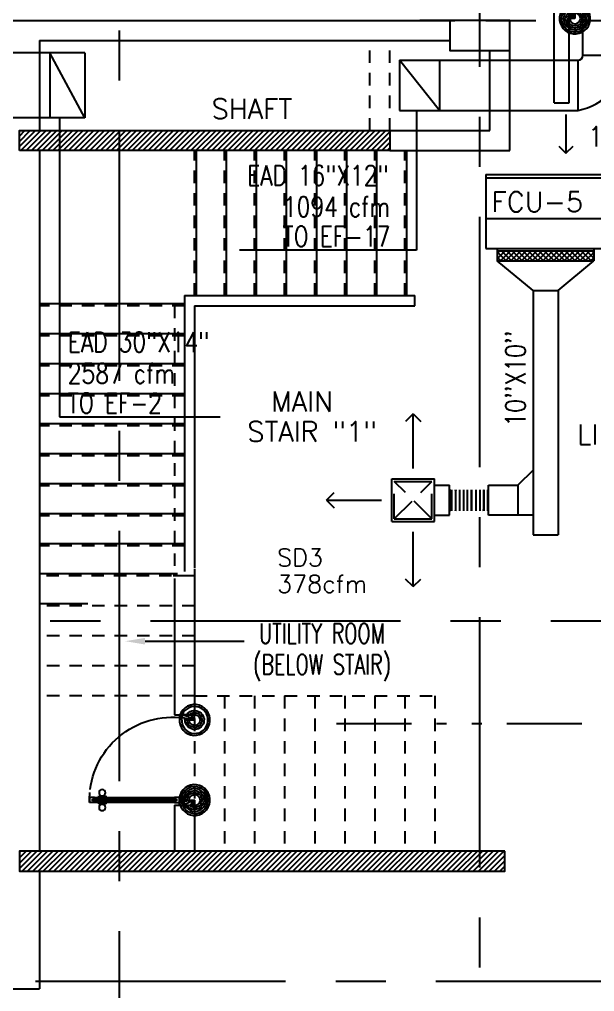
# Model space of a CAD drawing. Extents: x 417866230.2 to 417866327.8, y 43498045.5 to 43498135.4.
# Drawn here: x 417866293.64 to 417866299.38, y 43498081 to 43498090.71 of the extents above; entities that cross this region are included whole.
import ezdxf
from ezdxf.enums import TextEntityAlignment as Align

# ---------------------------------------------------------------- set-up
doc = ezdxf.new("R2010")
doc.units = 0
doc.header["$MEASUREMENT"] = 0
for name, pattern in [('2DASHES', [1.7, 0.75, -0.25, 0.1, -0.25, 0.1, -0.25]), ('CENTERX2', [4, 2.5, -0.5, 0.5, -0.5]), ('HIDDEN', [0.375, 0.25, -0.125]), ('HIDDEN2', [0.1875, 0.125, -0.0625])]:
    doc.linetypes.add(name, pattern=pattern)
doc.layers.get('0').update_dxf_attribs({"linetype": 'CONTINUOUS'})
for name, color, linetype in [('AXES', 11, 'CENTERX2'), ('COL', 9, 'CONTINUOUS'), ('DOOR', 9, 'CONTINUOUS'), ('DUCT', 6, 'CONTINUOUS'), ('EXDUCT', 10, 'CONTINUOUS'), ('FCU', 6, 'CONTINUOUS'), ('HAT', 12, 'CONTINUOUS'), ('HIDDEN', 9, 'HIDDEN2'), ('IND-ES-L', 9, '2DASHES'), ('M-AC-FLEX', 3, 'CONTINUOUS'), ('M-EGU.', 2, 'CONTINUOUS'), ('RM-IND', 9, 'CONTINUOUS'), ('RM-NAME', 9, 'CONTINUOUS'), ('SCD', 2, 'CONTINUOUS'), ('STR', 9, 'CONTINUOUS'), ('WALL', 4, 'CONTINUOUS')]:
    doc.layers.add(name, color=color, linetype=linetype)
doc.styles.add('A-TXT200A', font='simplex.shx', dxfattribs={"width": 0.7, "height": 200})
doc.styles.add('ROMANS', font='ROMANS.shx', dxfattribs={"width": 0.6})

# ---------------------------------------------------------------- blocks, each defined once
blk = doc.blocks.new('A$C272A55A0')
at = {"layer": 'DOOR', "color": 0, "linetype": 'ByBlock'}
for p, q in [((0, 900.4), (0, 1050.4)), ((50, 1050.4), (0, 1050.4)), ((50, 950.4), (50, 1050.4)), ((1750, 950.4), (1750, 1050.4)), ((1750, 1050.4), (1800, 1050.4)), ((1800, 1050.4), (1800, 900.4)), ((0, 900.4), (25, 900.4)), ((25, 950.4), (50, 950.4)), ((25, 900.4), (25, 950.4)), ((75, 900.4), (25, 900.4)), ((25, 850.4), (25, 900.4)), ((75, 900.4), (75, 850.4)), ((1725, 900.4), (1775, 900.4)), ((1725, 900.4), (1725, 850.4)), ((1775, 950.4), (1750, 950.4)), ((1775, 900.4), (1775, 950.4)), ((1800, 900.4), (1775, 900.4)), ((1775, 850.4), (1775, 900.4)), ((42, 850.4), (25, 850.4)), ((58, 870.4), (42, 870.4)), ((42, 870.4), (42, 850.4)), ((58, 850.4), (58, 870.4)), ((75, 850.4), (58, 850.4)), ((1725, 850.4), (1742, 850.4)), ((1742, 870.4), (1758, 870.4)), ((1742, 850.4), (1742, 870.4)), ((1758, 870.4), (1758, 850.4)), ((1758, 850.4), (1775, 850.4)), ((1717.8, 160.1), (1708.8, 160.1)), ((1708.8, 95.3), (1708.8, 160.1)), ((1725, 172.7), (1717.8, 172.7)), ((1717.8, 172.7), (1717.8, 82.7)), ((1717.8, 95.3), (1717.8, 160.1)), ((1775, 172.7), (1782.2, 172.7)), ((1782.2, 172.7), (1782.2, 82.7)), ((1782.2, 160.1), (1791.2, 160.1)), ((1782.2, 95.3), (1782.2, 160.1)), ((1791.2, 95.3), (1791.2, 160.1)), ((25, 50.4), (42, 50.4)), ((25, 50.4), (25, 0.4)), ((25, 0.4), (75, 0.4)), ((75, 0.4), (25, 0.4)), ((42, 50.4), (42, 30.4)), ((42, 30.4), (58, 30.4)), ((58, 50.4), (75, 50.4)), ((58, 50.4), (58, 30.4)), ((75, 50.4), (75, 0.4)), ((1717.8, 95.3), (1708.8, 95.3)), ((1725, 82.7), (1717.8, 82.7)), ((1742, 50.4), (1725, 50.4)), ((1725, 50.4), (1725, 0.4)), ((1775, 0.4), (1725, 0.4)), ((1725, 0.4), (1775, 0.4)), ((1742, 50.4), (1742, 30.4)), ((1758, 30.4), (1742, 30.4)), ((1775, 50.4), (1758, 50.4)), ((1758, 50.4), (1758, 30.4)), ((1775, 82.7), (1782.2, 82.7)), ((1775, 50.4), (1775, 0.4)), ((1782.2, 95.3), (1791.2, 95.3))]:
    blk.add_line(p, q, dxfattribs=at)
at = {"layer": 'DOOR', "color": 9, "linetype": 'ByBlock'}
for p, q in [((50, 1050.4), (0, 1010.2)), ((50, 1050.4), (0, 936.6)), ((50, 1050.4), (36.6, 950.4)), ((1750, 1050.4), (1800, 1010.2)), ((1750, 1050.4), (1800, 936.6)), ((1750, 1050.4), (1763.4, 950.4))]:
    blk.add_line(p, q, dxfattribs=at)
at = {"layer": 'DOOR', "linetype": 'ByBlock'}
for p, q in [((25, 850.4), (25, 50.4)), ((42, 850.4), (42, 50.4)), ((58, 850.4), (58, 50.4)), ((75, 50.4), (75, 850.4)), ((1725, 50.4), (1725, 850.4)), ((1742, 850.4), (1742, 50.4)), ((1758, 850.4), (1758, 50.4)), ((1775, 850.4), (1775, 50.4))]:
    blk.add_line(p, q, dxfattribs=at)
at = {"layer": 'DOOR', "color": 0, "linetype": 'ByBlock'}
for centre in [(1676.5, 127.7), (1823.5, 127.7)]:
    blk.add_circle(centre, 32.4, dxfattribs=at)
at = {"layer": 'DOOR', "color": 9, "linetype": 'ByBlock'}
for centre, radius, start, end in [((50, 1050.4), 54.4, 203.20738, 270), ((50, 1050.4), 74.4, 227.77643, 270), ((50, 1050.4), 34.4, 180, 270), ((50, 1050.4), 14.4, 180, 270), ((1750, 1050.4), 14.4, 270, 0), ((1750, 1050.4), 34.4, 270, 0), ((1750, 1050.4), 54.4, 270, 336.79262), ((1750, 1050.4), 74.4, 270, 312.22357), ((50, 1050.4), 94.4, 238.01819, 270), ((50, 1050.4), 114.4, 244.08384, 257.37743), ((50, 1050.4), 134.4, 248.15985, 259.28002), ((50, 1050.4), 154.4, 251.10529, 256.28577), ((1750, 1050.4), 94.4, 270, 301.98181), ((1750, 1050.4), 114.4, 282.62257, 295.91616), ((1750, 1050.4), 134.4, 280.71998, 291.84015), ((1750, 1050.4), 154.4, 283.71423, 288.89471)]:
    blk.add_arc(centre, radius, start, end, dxfattribs=at)
at = {"layer": 'DOOR', "linetype": 'HIDDEN', "ltscale": 0.5}
for centre, start, end in [((50, 851.4), 268.31738, 3.29648), ((1750, 851.4), 176.70352, 271.68262)]:
    blk.add_arc(centre, 851.4, start, end, dxfattribs=at)
at = {"layer": 'WALL', "linetype": 'ByBlock'}
blk.add_line((1800, 900.4), (1800, 1050.4), dxfattribs=at)
blk = doc.blocks.new('*X58')
at = {"color": 0}
for p, q in [((76229.2, 30037.5), (76402.8, 30211)), ((76229.2, 30090.5), (76349.7, 30211)), ((76229.2, 30143.5), (76296.7, 30211)), ((76229.2, 30196.6), (76243.7, 30211)), ((76255.8, 30011), (76455.8, 30211)), ((76308.8, 30011), (76508.8, 30211)), ((76361.8, 30011), (76561.8, 30211)), ((76414.9, 30011), (76614.9, 30211)), ((76467.9, 30011), (76667.9, 30211)), ((76520.9, 30011), (76720.9, 30211)), ((76574, 30011), (76774, 30211)), ((76627, 30011), (76827, 30211)), ((76680, 30011), (76880, 30211)), ((76733.1, 30011), (76933.1, 30211)), ((76786.1, 30011), (76986.1, 30211)), ((76839.1, 30011), (77039.1, 30211)), ((76892.2, 30011), (77092.2, 30211)), ((76945.2, 30011), (77145.2, 30211)), ((76998.2, 30011), (77198.2, 30211)), ((77051.3, 30011), (77251.3, 30211)), ((77104.3, 30011), (77304.3, 30211)), ((77157.3, 30011), (77357.3, 30211)), ((77210.4, 30011), (77410.4, 30211)), ((77263.4, 30011), (77463.4, 30211)), ((77316.4, 30011), (77516.4, 30211)), ((77369.5, 30011), (77569.5, 30211)), ((77422.5, 30011), (77622.5, 30211)), ((77475.5, 30011), (77675.5, 30211)), ((77528.6, 30011), (77728.6, 30211)), ((77581.6, 30011), (77781.6, 30211)), ((77634.6, 30011), (77834.6, 30211)), ((77687.7, 30011), (77887.7, 30211)), ((77740.7, 30011), (77940.7, 30211)), ((77793.7, 30011), (77993.7, 30211)), ((77846.8, 30011), (78046.8, 30211)), ((77899.8, 30011), (78099.8, 30211)), ((77952.8, 30011), (78152.8, 30211)), ((78005.9, 30011), (78205.9, 30211)), ((78058.9, 30011), (78258.9, 30211)), ((78111.9, 30011), (78311.9, 30211)), ((78165, 30011), (78365, 30211)), ((78218, 30011), (78418, 30211)), ((78271, 30011), (78471, 30211)), ((78324.1, 30011), (78524.1, 30211)), ((78377.1, 30011), (78577.1, 30211)), ((78430.1, 30011), (78630.1, 30211)), ((78483.2, 30011), (78683.2, 30211)), ((78536.2, 30011), (78736.2, 30211)), ((78589.2, 30011), (78789.2, 30211)), ((78642.3, 30011), (78842.3, 30211)), ((78695.3, 30011), (78895.3, 30211)), ((78748.3, 30011), (78948.3, 30211)), ((78801.4, 30011), (79001.4, 30211)), ((78854.4, 30011), (79054.4, 30211)), ((78907.4, 30011), (79107.4, 30211)), ((78960.5, 30011), (79160.5, 30211)), ((79013.5, 30011), (79213.5, 30211)), ((79066.5, 30011), (79266.5, 30211)), ((79119.6, 30011), (79319.6, 30211)), ((79172.6, 30011), (79372.6, 30211)), ((79225.6, 30011), (79425.6, 30211)), ((79278.7, 30011), (79478.7, 30211)), ((79331.7, 30011), (79531.7, 30211)), ((79384.7, 30011), (79584.7, 30211)), ((79437.8, 30011), (79637.8, 30211)), ((79490.8, 30011), (79690.8, 30211)), ((79543.8, 30011), (79743.8, 30211)), ((79596.9, 30011), (79796.9, 30211)), ((79649.9, 30011), (79849.9, 30211)), ((79702.9, 30011), (79902.9, 30211)), ((79756, 30011), (79956, 30211)), ((79809, 30011), (80009, 30211)), ((79862, 30011), (80062, 30211)), ((79915.1, 30011), (80115.1, 30211)), ((79968.1, 30011), (80168.1, 30211)), ((80021.1, 30011), (80221.1, 30211)), ((80074.2, 30011), (80274.2, 30211)), ((80127.2, 30011), (80327.2, 30211)), ((80180.2, 30011), (80380.2, 30211)), ((80233.3, 30011), (80433.3, 30211)), ((80286.3, 30011), (80486.3, 30211)), ((80339.3, 30011), (80539.3, 30211)), ((80392.4, 30011), (80592.4, 30211)), ((80445.4, 30011), (80645.4, 30211)), ((80498.4, 30011), (80698.4, 30211)), ((80551.5, 30011), (80751.5, 30211)), ((80604.5, 30011), (80804.5, 30211)), ((80657.5, 30011), (80857.5, 30211)), ((80710.6, 30011), (80910.6, 30211)), ((80763.6, 30011), (80963.6, 30211)), ((80816.6, 30011), (81016.6, 30211)), ((80869.7, 30011), (81069.7, 30211)), ((80922.7, 30011), (81079.2, 30167.5)), ((80975.7, 30011), (81079.2, 30114.5)), ((81028.8, 30011), (81079.2, 30061.5))]:
    blk.add_line(p, q, dxfattribs=at)
blk = doc.blocks.new('*X56')
at = {"color": 0}
for p, q in [((76229.2, 37250), (76390.3, 37411)), ((76229.2, 37303), (76337.2, 37411)), ((76229.2, 37356), (76284.2, 37411)), ((76229.2, 37409.1), (76231.2, 37411)), ((76243.3, 37211), (76443.3, 37411)), ((76296.3, 37211), (76496.3, 37411)), ((76349.4, 37211), (76549.4, 37411)), ((76402.4, 37211), (76602.4, 37411)), ((76455.4, 37211), (76655.4, 37411)), ((76508.5, 37211), (76708.5, 37411)), ((76561.5, 37211), (76761.5, 37411)), ((76614.5, 37211), (76814.5, 37411)), ((76667.6, 37211), (76867.6, 37411)), ((76720.6, 37211), (76920.6, 37411)), ((76773.6, 37211), (76973.6, 37411)), ((76826.7, 37211), (77026.7, 37411)), ((76879.7, 37211), (77079.7, 37411)), ((76932.7, 37211), (77132.7, 37411)), ((76985.8, 37211), (77185.8, 37411)), ((77038.8, 37211), (77238.8, 37411)), ((77091.8, 37211), (77291.8, 37411)), ((77144.9, 37211), (77344.9, 37411)), ((77197.9, 37211), (77397.9, 37411)), ((77250.9, 37211), (77450.9, 37411)), ((77304, 37211), (77504, 37411)), ((77357, 37211), (77557, 37411)), ((77410, 37211), (77610, 37411)), ((77463.1, 37211), (77663.1, 37411)), ((77516.1, 37211), (77716.1, 37411)), ((77569.1, 37211), (77769.1, 37411)), ((77622.2, 37211), (77822.2, 37411)), ((77675.2, 37211), (77875.2, 37411)), ((77728.2, 37211), (77928.2, 37411)), ((77781.3, 37211), (77981.3, 37411)), ((77834.3, 37211), (78034.3, 37411)), ((77887.3, 37211), (78087.3, 37411)), ((77940.4, 37211), (78140.4, 37411)), ((77993.4, 37211), (78193.4, 37411)), ((78046.4, 37211), (78246.4, 37411)), ((78099.4, 37211), (78299.4, 37411)), ((78152.5, 37211), (78352.5, 37411)), ((78205.5, 37211), (78405.5, 37411)), ((78258.5, 37211), (78458.5, 37411)), ((78311.6, 37211), (78511.6, 37411)), ((78364.6, 37211), (78564.6, 37411)), ((78417.6, 37211), (78617.6, 37411)), ((78470.7, 37211), (78670.7, 37411)), ((78523.7, 37211), (78723.7, 37411)), ((78576.7, 37211), (78776.7, 37411)), ((78629.8, 37211), (78829.8, 37411)), ((78682.8, 37211), (78882.8, 37411)), ((78735.8, 37211), (78935.8, 37411)), ((78788.9, 37211), (78988.9, 37411)), ((78841.9, 37211), (79041.9, 37411)), ((78894.9, 37211), (79094.9, 37411)), ((78948, 37211), (79148, 37411)), ((79001, 37211), (79201, 37411)), ((79054, 37211), (79254, 37411)), ((79107.1, 37211), (79307.1, 37411)), ((79160.1, 37211), (79360.1, 37411)), ((79213.1, 37211), (79413.1, 37411)), ((79266.2, 37211), (79466.2, 37411)), ((79319.2, 37211), (79519.2, 37411)), ((79372.2, 37211), (79572.2, 37411)), ((79425.3, 37211), (79625.3, 37411)), ((79478.3, 37211), (79678.3, 37411)), ((79531.3, 37211), (79731.3, 37411)), ((79584.4, 37211), (79784.4, 37411)), ((79637.4, 37211), (79837.4, 37411)), ((79690.4, 37211), (79890.4, 37411)), ((79743.5, 37211), (79929.2, 37396.7)), ((79796.5, 37211), (79929.2, 37343.7)), ((79849.5, 37211), (79929.2, 37290.7)), ((79902.6, 37211), (79929.2, 37237.6))]:
    blk.add_line(p, q, dxfattribs=at)
blk = doc.blocks.new('RM1')
at = {"layer": 'RM-NAME', "style": 'ROMANS'}
for tag, p in [('ROOMNAME1', (0, 323.8)), ('ROOMNAME2', (0, 0))]:
    blk.add_attdef(tag, text='', height=200, dxfattribs=at).set_placement(p, align=Align.MIDDLE)
blk = doc.blocks.new('DOOR90')
at = {"layer": 'DOOR', "color": 7, "linetype": 'ByBlock'}
for p, q in [((-150, 0), (0, 0)), ((-150, 0), (-150, -25)), ((0, -50), (-113.7, 0)), ((0, -50), (-40.1, 0)), ((0, -50), (0, 0)), ((-1000, -25), (-1050, -25)), ((-1050, -75), (-1050, -25)), ((-1050, -25), (-1050, -75)), ((-1000, -75), (-1050, -75)), ((-1000, -42), (-1020, -42)), ((-1020, -42), (-1020, -58)), ((-1000, -58), (-1020, -58)), ((-1000, -25), (-1000, -42)), ((-1000, -58), (-1000, -75)), ((-877.6, -17.8), (-967.6, -17.8)), ((-967.6, -25), (-967.6, -17.8)), ((-967.6, -75), (-967.6, -82.2)), ((-877.6, -82.2), (-967.6, -82.2)), ((-955, -8.8), (-890.2, -8.8)), ((-955, -17.8), (-955, -8.8)), ((-955, -17.8), (-890.2, -17.8)), ((-955, -82.2), (-890.2, -82.2)), ((-955, -82.2), (-955, -91.2)), ((-955, -91.2), (-890.2, -91.2)), ((-890.2, -17.8), (-890.2, -8.8)), ((-890.2, -82.2), (-890.2, -91.2)), ((-877.6, -25), (-877.6, -17.8)), ((-877.6, -75), (-877.6, -82.2)), ((-200, -25), (-150, -25)), ((-200, -42), (-200, -25)), ((-180, -42), (-200, -42)), ((-200, -58), (-180, -58)), ((-200, -75), (-200, -58)), ((-150, -75), (-200, -75)), ((-180, -58), (-180, -42)), ((-150, -25), (-100, -25)), ((-150, -75), (-150, -25)), ((-100, -25), (-100, -50)), ((0, -50), (-100, -36.6)), ((-100, -50), (0, -50)), ((0, -850), (-113.7, -900)), ((-100, -875), (-100, -850)), ((0, -850), (-100, -863.4)), ((-100, -850), (0, -850)), ((0, -850), (-40.1, -900)), ((0, -850), (0, -900)), ((-150, -875), (-100, -875)), ((-150, -900), (-150, -875)), ((-150, -900), (0, -900)), ((0, -900), (-150, -900))]:
    blk.add_line(p, q, dxfattribs=at)
at = {"layer": 'DOOR', "linetype": 'ByBlock'}
for p, q in [((-200, -25), (-1000, -25)), ((-200, -42), (-1000, -42)), ((-200, -58), (-1000, -58)), ((-1000, -75), (-200, -75))]:
    blk.add_line(p, q, dxfattribs=at)
at = {"layer": 'DOOR', "color": 7, "linetype": 'ByBlock'}
for centre in [(-922.6, 23.5), (-922.6, -123.5)]:
    blk.add_circle(centre, 32.4, dxfattribs=at)
for centre, radius, start, end in [((0, -50), 154.4, 161.10529, 166.28577), ((0, -50), 94.4, 148.01819, 180), ((0, -50), 134.4, 158.15985, 169.28002), ((0, -50), 114.4, 154.08384, 167.37743), ((0, -50), 74.4, 137.77643, 180), ((0, -50), 54.4, 113.20738, 180), ((0, -50), 34.4, 90, 180), ((0, -50), 14.4, 90, 180), ((0, -850), 94.4, 180, 211.98181), ((0, -850), 74.4, 180, 222.22357), ((0, -850), 54.4, 180, 246.79262), ((0, -850), 34.4, 180, 270), ((0, -850), 14.4, 180, 270), ((0, -850), 154.4, 193.71423, 198.89471), ((0, -850), 134.4, 190.71998, 201.84015)]:
    blk.add_arc(centre, radius, start, end, dxfattribs=at)
at = {"layer": 'DOOR', "linetype": 'HIDDEN', "ltscale": 0.5}
blk.add_arc((-222.2, -50), 828.2, 178.27012, 275.00304, dxfattribs=at)
blk = doc.blocks.new('*X120')
at = {"color": 0}
for p, q in [((-750.2, 2537.8), (-672.3, 2615.8)), ((-750.2, 2590.8), (-725.3, 2615.8)), ((-659.6, 2515.8), (-750.2, 2606.4)), ((-712.7, 2515.8), (-750.2, 2553.4)), ((-719.2, 2515.8), (-619.2, 2615.8)), ((-606.6, 2515.8), (-706.6, 2615.8)), ((-666.2, 2515.8), (-566.2, 2615.8)), ((-553.6, 2515.8), (-653.6, 2615.8)), ((-613.2, 2515.8), (-513.2, 2615.8)), ((-500.5, 2515.8), (-600.5, 2615.8)), ((-560.1, 2515.8), (-460.1, 2615.8)), ((-447.5, 2515.8), (-547.5, 2615.8)), ((-507.1, 2515.8), (-407.1, 2615.8)), ((-394.5, 2515.8), (-494.5, 2615.8)), ((-454.1, 2515.8), (-354.1, 2615.8)), ((-341.4, 2515.8), (-441.4, 2615.8)), ((-401, 2515.8), (-301, 2615.8)), ((-288.4, 2515.8), (-388.4, 2615.8)), ((-348, 2515.8), (-248, 2615.8)), ((-235.4, 2515.8), (-335.4, 2615.8)), ((-295, 2515.8), (-195, 2615.8)), ((-182.3, 2515.8), (-282.3, 2615.8)), ((-241.9, 2515.8), (-141.9, 2615.8)), ((-129.3, 2515.8), (-229.3, 2615.8)), ((-188.9, 2515.8), (-88.9, 2615.8)), ((-76.3, 2515.8), (-176.3, 2615.8)), ((-135.9, 2515.8), (-35.9, 2615.8)), ((-23.2, 2515.8), (-123.2, 2615.8)), ((-82.8, 2515.8), (17.2, 2615.8)), ((29.8, 2515.8), (-70.2, 2615.8)), ((-29.8, 2515.8), (70.2, 2615.8)), ((82.8, 2515.8), (-17.2, 2615.8)), ((23.2, 2515.8), (123.2, 2615.8)), ((135.9, 2515.8), (35.9, 2615.8)), ((76.3, 2515.8), (176.3, 2615.8)), ((188.9, 2515.8), (88.9, 2615.8)), ((129.3, 2515.8), (214.8, 2601.2)), ((214.8, 2543), (141.9, 2615.8)), ((182.3, 2515.8), (214.8, 2548.2)), ((214.8, 2596), (195, 2615.8))]:
    blk.add_line(p, q, dxfattribs=at)

msp = doc.modelspace()

# ---------------------------------------------------------------- hatches: boundary and pattern name
at = {"layer": 'HAT'}
h = msp.add_hatch(dxfattribs=at)
h.set_pattern_fill('ANSI31', color=256, scale=300, style=0)
h.set_pattern_definition([(45, (0, 0), (-26.5165042945, 26.5165042945), [])])
h.paths.add_polyline_path([(417866298.2369, 43498090.4021), (417866298.2369, 43498090.7021), (417866297.9369, 43498090.7021), (417866297.9369, 43498090.4021)])
h.paths.add_polyline_path([(417866298.5369, 43498090.4021), (417866298.5369, 43498090.7021), (417866298.2369, 43498090.7021), (417866298.2369, 43498090.4021)])

# ---------------------------------------------------------------- linework, layer by layer
at = {"layer": 'AXES'}
for p, q in [((417866298.2369, 43498046.2382), (417866298.2369, 43498134.7153)), ((417866294.6369, 43498063.1021), (417866294.6369, 43498121.6721)), ((417866231.2954, 43498090.7021), (417866300.0369, 43498090.7021)), ((417866230.9454, 43498084.7021), (417866300.0369, 43498084.7021)), ((417866241.7969, 43498081.1021), (417866300.0369, 43498081.1021))]:
    msp.add_line(p, q, dxfattribs=at)
at = {"layer": 'COL'}
for points in [[(417866298.5369, 43498090.7021), (417866297.9369, 43498090.7021), (417866297.9369, 43498090.4021), (417866298.5369, 43498090.4021)], [(417866293.6369, 43498089.4021), (417866293.6369, 43498089.6021), (417866297.3369, 43498089.6021), (417866297.3369, 43498089.4021)], [(417866298.4869, 43498082.4021), (417866293.6369, 43498082.4021), (417866293.6369, 43498082.2021), (417866298.4869, 43498082.2021)]]:
    msp.add_lwpolyline(points, close=True, dxfattribs=at)
at = {"layer": 'DUCT'}
for p, q in [((417866298.9802, 43498089.879), (417866298.9802, 43498092.7953)), ((417866299.1302, 43498089.879), (417866299.1302, 43498092.7953)), ((417866298.9802, 43498089.879), (417866299.1302, 43498089.879)), ((417866298.7683, 43498088.0023), (417866298.4108, 43498088.2993)), ((417866299.0183, 43498088.0023), (417866299.3758, 43498088.2993)), ((417866298.7683, 43498088.0023), (417866299.0183, 43498088.0023)), ((417866298.7683, 43498088.0023), (417866298.7683, 43498085.5633)), ((417866299.0183, 43498088.0023), (417866299.0183, 43498085.5633)), ((417866298.7683, 43498086.2085), (417866298.6183, 43498086.0585)), ((417866298.324, 43498086.0585), (417866298.6183, 43498086.0585)), ((417866298.324, 43498085.7585), (417866298.324, 43498086.0585)), ((417866298.6183, 43498086.0585), (417866298.6183, 43498085.7585)), ((417866298.7683, 43498085.7585), (417866298.324, 43498085.7585)), ((417866298.7683, 43498085.5633), (417866299.0183, 43498085.5633))]:
    msp.add_line(p, q, dxfattribs=at)
at = {"layer": 'EXDUCT', "linetype": 'Continuous'}
for p, q in [((417866299.2667, 43498090.3537), (417866299.2667, 43498113.817)), ((417866294.2911, 43498090.3787), (417866290.5167, 43498090.3787)), ((417866294.2911, 43498089.7287), (417866293.9411, 43498090.3787)), ((417866293.9411, 43498090.3787), (417866293.9411, 43498089.7287)), ((417866294.2911, 43498090.3787), (417866294.2911, 43498089.7287)), ((417866297.8339, 43498089.8037), (417866297.4339, 43498090.3037)), ((417866297.4339, 43498090.3037), (417866297.4339, 43498089.8037)), ((417866297.4339, 43498090.3037), (417866299.2167, 43498090.3037)), ((417866297.8339, 43498090.3037), (417866297.8339, 43498089.8037)), ((417866299.2167, 43498090.3037), (417866299.2167, 43498089.8037)), ((417866299.2667, 43498090.3537), (417866299.6667, 43498090.3537)), ((417866297.4339, 43498089.8037), (417866299.2167, 43498089.8037)), ((417866294.2911, 43498089.7287), (417866290.5167, 43498089.7287))]:
    msp.add_line(p, q, dxfattribs=at)
for centre, radius, start, end in [((417866299.2167, 43498090.3537), 0.05, 270, 0), ((417866299.1284, 43498090.3351), 0.5387, 279.44036, 1.98084)]:
    msp.add_arc(centre, radius, start, end, dxfattribs=at)
at = {"layer": 'FCU', "color": 6}
for p, q in [((417866298.2963, 43498089.1613), (417866298.2963, 43498088.4243)), ((417866298.2963, 43498089.1613), (417866299.4903, 43498089.1613)), ((417866298.2963, 43498088.7243), (417866299.4903, 43498088.7243)), ((417866298.2963, 43498088.4243), (417866299.4903, 43498088.4243))]:
    msp.add_line(p, q, dxfattribs=at)
at = {"layer": 'FCU', "color": 3}
for p, q in [((417866298.2963, 43498089.1293), (417866299.4903, 43498089.1293)), ((417866298.4108, 43498088.4243), (417866298.4108, 43498088.2993)), ((417866298.4108, 43498088.3993), (417866299.3758, 43498088.3993)), ((417866299.3758, 43498088.4243), (417866299.3758, 43498088.2993)), ((417866298.4108, 43498088.2993), (417866299.3758, 43498088.2993))]:
    msp.add_line(p, q, dxfattribs=at)
at = {"layer": 'HIDDEN'}
for p, q in [((417866297.1369, 43498089.6021), (417866297.1369, 43498090.5021)), ((417866297.3369, 43498089.6021), (417866297.3369, 43498090.5021))]:
    msp.add_line(p, q, dxfattribs=at)
at = {"layer": 'IND-ES-L'}
msp.add_line((417866296.8055, 43498083.6782), (417866302.7367, 43498083.6782), dxfattribs=at)
msp.add_line((417866296.8055, 43498083.6782), (417866302.7367, 43498083.6782), dxfattribs=at)
at = {"layer": 'M-AC-FLEX', "color": 11}
for p, q in [((417866297.9527, 43498086.013), (417866297.9527, 43498085.8029)), ((417866297.9527, 43498086.013), (417866297.9527, 43498085.8029)), ((417866297.9527, 43498085.8025), (417866297.9527, 43498086.0126)), ((417866297.9928, 43498086.013), (417866297.9928, 43498085.8029)), ((417866298.0335, 43498086.013), (417866298.0335, 43498085.8029)), ((417866298.0335, 43498086.013), (417866298.0335, 43498085.8029)), ((417866298.0742, 43498086.013), (417866298.0742, 43498085.8029)), ((417866298.0742, 43498086.013), (417866298.0742, 43498085.8029)), ((417866298.115, 43498085.8025), (417866298.115, 43498086.0126)), ((417866298.155, 43498086.013), (417866298.155, 43498085.8029)), ((417866298.155, 43498085.8025), (417866298.155, 43498086.0126)), ((417866298.155, 43498085.8025), (417866298.155, 43498086.0126)), ((417866298.1957, 43498086.013), (417866298.1957, 43498085.8029)), ((417866298.2365, 43498086.013), (417866298.2365, 43498085.8029)), ((417866298.2365, 43498086.013), (417866298.2365, 43498085.8029)), ((417866298.2772, 43498086.013), (417866298.2772, 43498085.8029)), ((417866298.2772, 43498085.8025), (417866298.2772, 43498086.0126)), ((417866298.2772, 43498085.8025), (417866298.2772, 43498086.0126)), ((417866298.3172, 43498086.013), (417866298.3172, 43498085.8029)), ((417866298.3172, 43498086.013), (417866298.3172, 43498085.8029)), ((417866298.3172, 43498085.8025), (417866298.3172, 43498086.0126))]:
    msp.add_line(p, q, dxfattribs=at)
at = {"layer": 'M-AC-FLEX'}
for points in [[(417866297.9335, 43498085.9926, 0.397838), (417866297.9527, 43498086.013)], [(417866297.9527, 43498086.013, -0.397837), (417866297.9335, 43498085.9926, -0.397837)], [(417866297.9527, 43498086.013, -0.397837), (417866297.9335, 43498085.9926, -0.397837)], [(417866297.9928, 43498086.0122, -0.00451), (417866297.9928, 43498086.0126, 1.018005), (417866297.9527, 43498086.0126)], [(417866297.9527, 43498086.0122, 0.00451), (417866297.9527, 43498086.0126, -1.018005), (417866297.9928, 43498086.0126)], [(417866297.9928, 43498086.013, 1), (417866298.0335, 43498086.013, -1), (417866298.0742, 43498086.013)], [(417866297.9928, 43498086.013, 0.412332), (417866298.013, 43498085.9926, 0.412332)], [(417866298.0335, 43498086.013, -1), (417866297.9928, 43498086.013)], [(417866298.0335, 43498086.013, -1), (417866298.0742, 43498086.013)], [(417866298.115, 43498086.013, -1), (417866298.0742, 43498086.013, 1), (417866298.0335, 43498086.013)], [(417866298.0742, 43498086.013, 1), (417866298.0335, 43498086.013)], [(417866298.0742, 43498086.013, 1), (417866298.115, 43498086.013)], [(417866298.155, 43498086.0122, -0.00451), (417866298.155, 43498086.0126, 1.018005), (417866298.115, 43498086.0126)], [(417866298.115, 43498086.0122, 0.00451), (417866298.115, 43498086.0126, -1.018005), (417866298.155, 43498086.0126)], [(417866298.155, 43498086.013, 1), (417866298.1957, 43498086.013, -1), (417866298.2365, 43498086.013)], [(417866298.1957, 43498086.013, -1), (417866298.155, 43498086.013)], [(417866298.2365, 43498086.013, 1), (417866298.1957, 43498086.013)], [(417866298.1957, 43498086.013, -1), (417866298.2365, 43498086.013)], [(417866298.2772, 43498086.013, -1), (417866298.2365, 43498086.013, 1), (417866298.1957, 43498086.013)], [(417866298.2365, 43498086.013, 1), (417866298.2772, 43498086.013)], [(417866298.2772, 43498086.013, -0.412332), (417866298.257, 43498085.9926, -0.412332)], [(417866298.2772, 43498086.0122, 0.00451), (417866298.2772, 43498086.0126, -1.018005), (417866298.3172, 43498086.0126)], [(417866298.3172, 43498086.0122, -0.00451), (417866298.3172, 43498086.0126, 1.018005), (417866298.2772, 43498086.0126)], [(417866298.324, 43498085.9978, -0.212894), (417866298.3172, 43498086.013)], [(417866298.3172, 43498086.013, 0.212894), (417866298.324, 43498085.9978, 0.212894)], [(417866298.3172, 43498086.013, 0.212895), (417866298.324, 43498085.9978, 0.212895)], [(417866297.9527, 43498085.8029, 0.412332), (417866297.9325, 43498085.8232, 0.412332)], [(417866297.9527, 43498085.8029, 0.397837), (417866297.9335, 43498085.8232, 0.397837)], [(417866297.9928, 43498085.8029, -0.412332), (417866298.013, 43498085.8232, -0.412332)], [(417866297.9928, 43498085.8029, -1), (417866298.0335, 43498085.8029, 1), (417866298.0742, 43498085.8029)], [(417866298.115, 43498085.8029, 1), (417866298.0742, 43498085.8029, -1), (417866298.0335, 43498085.8029)], [(417866298.155, 43498085.8029, -1), (417866298.1957, 43498085.8029, 1), (417866298.2365, 43498085.8029)], [(417866298.2772, 43498085.8029, 1), (417866298.2365, 43498085.8029, -1), (417866298.1957, 43498085.8029)], [(417866298.2772, 43498085.8029, 0.412332), (417866298.257, 43498085.8232, 0.412332)], [(417866298.3172, 43498085.8029, -0.212895), (417866298.324, 43498085.818, -0.212895)], [(417866298.3172, 43498085.8029, -0.212895), (417866298.324, 43498085.818, -0.212895)], [(417866297.9527, 43498085.8029, -0.00451), (417866297.9527, 43498085.8025, 0.008922), (417866297.9527, 43498085.8018)], [(417866297.9928, 43498085.8029, -0.999838), (417866297.9527, 43498085.8021)], [(417866297.9527, 43498085.8029, 0.999838), (417866297.9928, 43498085.8021)], [(417866297.9527, 43498085.8029, 0.999838), (417866297.9928, 43498085.8021)], [(417866297.9928, 43498085.8029, -0.999838), (417866297.9527, 43498085.8021)], [(417866297.9527, 43498085.8021, -0.004461), (417866297.9527, 43498085.8025)], [(417866297.9527, 43498085.8021, -0.004461), (417866297.9527, 43498085.8025)], [(417866297.9527, 43498085.8025, 0.008922), (417866297.9527, 43498085.8018)], [(417866297.9928, 43498085.8029, 0.00451), (417866297.9928, 43498085.8025, -0.008922), (417866297.9928, 43498085.8018)], [(417866297.9928, 43498085.8021, 0.004461), (417866297.9928, 43498085.8025)], [(417866297.9928, 43498085.8025, -0.008922), (417866297.9928, 43498085.8018)], [(417866297.9928, 43498085.8021, 0.004461), (417866297.9928, 43498085.8025)], [(417866298.115, 43498085.8029, -0.00451), (417866298.115, 43498085.8025, 0.008922), (417866298.115, 43498085.8018)], [(417866298.155, 43498085.8029, -0.999838), (417866298.115, 43498085.8021)], [(417866298.115, 43498085.8029, 0.999838), (417866298.155, 43498085.8021)], [(417866298.115, 43498085.8029, 0.999838), (417866298.155, 43498085.8021)], [(417866298.155, 43498085.8029, -0.999838), (417866298.115, 43498085.8021)], [(417866298.115, 43498085.8021, -0.004461), (417866298.115, 43498085.8025)], [(417866298.115, 43498085.8021, -0.004461), (417866298.115, 43498085.8025)], [(417866298.115, 43498085.8025, 0.008922), (417866298.115, 43498085.8018)], [(417866298.155, 43498085.8029, 0.00451), (417866298.155, 43498085.8025, -0.008922), (417866298.155, 43498085.8018)], [(417866298.155, 43498085.8021, 0.004461), (417866298.155, 43498085.8025)], [(417866298.155, 43498085.8025, -0.008922), (417866298.155, 43498085.8018)], [(417866298.155, 43498085.8021, 0.004461), (417866298.155, 43498085.8025)], [(417866298.2772, 43498085.8029, 0.999838), (417866298.3172, 43498085.8021)], [(417866298.3172, 43498085.8029, -0.999838), (417866298.2772, 43498085.8021)], [(417866298.2772, 43498085.8029, -0.00451), (417866298.2772, 43498085.8025, 0.008922), (417866298.2772, 43498085.8018)], [(417866298.3172, 43498085.8029, -0.999838), (417866298.2772, 43498085.8021)], [(417866298.2772, 43498085.8029, 0.999838), (417866298.3172, 43498085.8021)], [(417866298.2772, 43498085.8021, -0.004461), (417866298.2772, 43498085.8025)], [(417866298.2772, 43498085.8025, 0.008922), (417866298.2772, 43498085.8018)], [(417866298.2772, 43498085.8021, -0.004461), (417866298.2772, 43498085.8025)], [(417866298.3172, 43498085.8029, 0.00451), (417866298.3172, 43498085.8025, -0.008922), (417866298.3172, 43498085.8018)], [(417866298.3172, 43498085.8021, 0.004461), (417866298.3172, 43498085.8025)], [(417866298.3172, 43498085.8021, 0.004461), (417866298.3172, 43498085.8025)], [(417866298.3172, 43498085.8025, -0.008922), (417866298.3172, 43498085.8018)]]:
    msp.add_lwpolyline(points, format="xyb", dxfattribs=at)
at = {"layer": 'M-EGU.'}
for p, q in [((417866299.098, 43498089.7617), (417866299.098, 43498089.3755)), ((417866299.0273, 43498089.4462), (417866299.098, 43498089.3755)), ((417866299.098, 43498089.3755), (417866299.1687, 43498089.4462)), ((417866297.5705, 43498086.7725), (417866297.4942, 43498086.6961)), ((417866297.5705, 43498086.224), (417866297.5705, 43498086.7725)), ((417866297.5705, 43498086.7725), (417866297.6469, 43498086.6961)), ((417866297.3575, 43498085.6955), (417866297.3575, 43498086.1215)), ((417866297.3575, 43498086.1215), (417866297.7835, 43498086.1215)), ((417866297.7835, 43498085.6955), (417866297.7835, 43498086.1215)), ((417866297.7835, 43498086.0585), (417866297.9335, 43498086.0585)), ((417866297.9335, 43498085.7585), (417866297.9335, 43498086.0585)), ((417866296.7065, 43498085.9085), (417866296.7829, 43498085.9849)), ((417866296.7065, 43498085.9085), (417866297.255, 43498085.9085)), ((417866296.7065, 43498085.9085), (417866296.7829, 43498085.8321)), ((417866297.7835, 43498085.7585), (417866297.9335, 43498085.7585)), ((417866297.3575, 43498085.6955), (417866297.7835, 43498085.6955)), ((417866297.5705, 43498085.0445), (417866297.5705, 43498085.593)), ((417866297.5705, 43498085.0445), (417866297.4942, 43498085.1209)), ((417866297.5705, 43498085.0445), (417866297.6469, 43498085.1209))]:
    msp.add_line(p, q, dxfattribs=at)
at = {"layer": 'M-EGU.', "linetype": 'HIDDEN'}
for p, q in [((417866297.3825, 43498085.7205), (417866297.3825, 43498086.0965)), ((417866297.3825, 43498086.0965), (417866297.7585, 43498086.0965)), ((417866297.7585, 43498085.7205), (417866297.3825, 43498086.0965)), ((417866297.3825, 43498085.7205), (417866297.7585, 43498086.0965)), ((417866297.7585, 43498085.7205), (417866297.7585, 43498086.0965)), ((417866297.3825, 43498085.7205), (417866297.7585, 43498085.7205))]:
    msp.add_line(p, q, dxfattribs=at)
at = {"layer": 'RM-IND'}
msp.add_line((417866294.8921, 43498084.4995), (417866295.8819, 43498084.4995), dxfattribs=at)
msp.add_solid([(417866294.8921, 43498084.5329), (417866294.8921, 43498084.4662), (417866294.6921, 43498084.4995)], dxfattribs=at)
at = {"layer": 'SCD', "color": 4}
for p, q in [((417866297.605, 43498089.8037), (417866297.605, 43498088.4067)), ((417866294.0377, 43498089.7287), (417866294.0377, 43498086.7412)), ((417866297.605, 43498088.4067), (417866295.8355, 43498088.4067)), ((417866294.0377, 43498086.7412), (417866295.6435, 43498086.7412))]:
    msp.add_line(p, q, dxfattribs=at)
at = {"layer": 'STR', "linetype": 'HIDDEN2'}
for p, q in [((417866295.3869, 43498087.9521), (417866295.3869, 43498089.4021)), ((417866295.6869, 43498087.9521), (417866295.6869, 43498089.4021)), ((417866295.9869, 43498087.9521), (417866295.9869, 43498089.4021)), ((417866296.2869, 43498087.9521), (417866296.2869, 43498089.4021)), ((417866296.5869, 43498087.9521), (417866296.5869, 43498089.4021)), ((417866296.8869, 43498087.9521), (417866296.8869, 43498089.4021)), ((417866297.1869, 43498087.9521), (417866297.1869, 43498089.4021)), ((417866295.2869, 43498087.8521), (417866293.8369, 43498087.8521)), ((417866295.1869, 43498087.8521), (417866295.1869, 43498085.1622)), ((417866295.2869, 43498087.5521), (417866293.8369, 43498087.5521)), ((417866295.2869, 43498087.2521), (417866293.8369, 43498087.2521)), ((417866295.2869, 43498086.9521), (417866293.8369, 43498086.9521)), ((417866295.2869, 43498086.6521), (417866293.8369, 43498086.6521)), ((417866295.2869, 43498086.3521), (417866293.8369, 43498086.3521)), ((417866295.2869, 43498086.0521), (417866293.8369, 43498086.0521)), ((417866295.2869, 43498085.7521), (417866293.8369, 43498085.7521)), ((417866295.2869, 43498085.4521), (417866293.8369, 43498085.4521)), ((417866295.1565, 43498085.1521), (417866293.8369, 43498085.1521)), ((417866295.3869, 43498085.1521), (417866295.1727, 43498085.1521)), ((417866295.3869, 43498085.2186), (417866295.3869, 43498083.9521)), ((417866294.2605, 43498084.8521), (417866293.8369, 43498084.8521)), ((417866295.3869, 43498084.8521), (417866294.2744, 43498084.8521)), ((417866295.3869, 43498084.5521), (417866293.8369, 43498084.5521)), ((417866295.3869, 43498084.2521), (417866293.8369, 43498084.2521)), ((417866295.3869, 43498083.9521), (417866293.8369, 43498083.9521)), ((417866295.3869, 43498083.9521), (417866297.7869, 43498083.9521)), ((417866295.3869, 43498083.9521), (417866295.3869, 43498082.4021)), ((417866295.6869, 43498083.9521), (417866295.6869, 43498082.4021)), ((417866295.9869, 43498083.9521), (417866295.9869, 43498082.4021)), ((417866296.2869, 43498083.9521), (417866296.2869, 43498082.4021)), ((417866296.5869, 43498083.9521), (417866296.5869, 43498082.4021)), ((417866296.8869, 43498083.9521), (417866296.8869, 43498082.4021)), ((417866297.1869, 43498083.9521), (417866297.1869, 43498082.4021)), ((417866297.4869, 43498083.9521), (417866297.4869, 43498082.4021)), ((417866297.7869, 43498083.9521), (417866297.7869, 43498082.4021))]:
    msp.add_line(p, q, dxfattribs=at)
at = {"layer": 'STR'}
for p, q in [((417866295.4069, 43498087.9521), (417866295.4069, 43498089.4021)), ((417866295.7069, 43498087.9521), (417866295.7069, 43498089.4021)), ((417866296.0069, 43498087.9521), (417866296.0069, 43498089.4021)), ((417866296.3069, 43498087.9521), (417866296.3069, 43498089.4021)), ((417866296.6069, 43498087.9521), (417866296.6069, 43498089.4021)), ((417866296.9069, 43498087.9521), (417866296.9069, 43498089.4021)), ((417866297.2069, 43498087.9521), (417866297.2069, 43498089.4021)), ((417866295.2869, 43498087.8721), (417866293.8369, 43498087.8721)), ((417866295.2869, 43498087.9521), (417866297.5869, 43498087.9521)), ((417866295.2869, 43498087.9521), (417866295.2869, 43498085.1956)), ((417866297.5869, 43498087.8521), (417866297.5869, 43498087.9521)), ((417866295.3869, 43498087.8521), (417866297.5869, 43498087.8521)), ((417866295.3869, 43498087.8521), (417866295.3869, 43498085.229)), ((417866295.2869, 43498087.5721), (417866293.8369, 43498087.5721)), ((417866295.2869, 43498087.2721), (417866293.8369, 43498087.2721)), ((417866295.2869, 43498086.9721), (417866293.8369, 43498086.9721)), ((417866295.2869, 43498086.6721), (417866293.8369, 43498086.6721)), ((417866295.2869, 43498086.3721), (417866293.8369, 43498086.3721)), ((417866295.2869, 43498086.0721), (417866293.8369, 43498086.0721)), ((417866295.2869, 43498085.7721), (417866293.8369, 43498085.7721)), ((417866295.2869, 43498085.4721), (417866293.8369, 43498085.4721)), ((417866295.2164, 43498085.1721), (417866293.8369, 43498085.1721)), ((417866294.3207, 43498084.8721), (417866293.8369, 43498084.8721))]:
    msp.add_line(p, q, dxfattribs=at)
at = {"layer": 'STR', "linetype": 'HIDDEN2'}
msp.add_lwpolyline([(417866297.4869, 43498087.9521), (417866297.4869, 43498089.4021)], dxfattribs=at)
at = {"layer": 'STR'}
msp.add_lwpolyline([(417866297.5069, 43498087.9521), (417866297.5069, 43498089.4021)], dxfattribs=at)
at = {"layer": 'WALL'}
for p, q in [((417866291.2869, 43498090.7021), (417866297.9869, 43498090.7021)), ((417866297.9869, 43498090.7021), (417866297.6369, 43498090.7021)), ((417866293.8369, 43498090.5021), (417866297.9369, 43498090.5021)), ((417866293.8369, 43498090.5021), (417866293.8369, 43498089.6021)), ((417866298.3369, 43498089.6021), (417866298.3369, 43498090.4021)), ((417866298.5369, 43498089.4021), (417866298.5369, 43498090.4021)), ((417866297.3369, 43498089.6021), (417866298.3369, 43498089.6021)), ((417866293.8369, 43498089.4021), (417866293.8369, 43498082.4021)), ((417866297.3369, 43498089.4021), (417866298.5369, 43498089.4021)), ((417866295.3869, 43498085.2186), (417866295.3869, 43498083.9521)), ((417866295.1869, 43498085.1271), (417866295.1869, 43498083.7621)), ((417866295.3869, 43498083.9521), (417866295.3869, 43498083.7621)), ((417866295.1869, 43498083.7621), (417866295.3869, 43498083.7621)), ((417866295.1869, 43498082.8621), (417866295.1869, 43498082.4021)), ((417866295.1869, 43498082.8621), (417866295.3869, 43498082.8621)), ((417866295.3869, 43498082.8621), (417866295.3869, 43498082.4021)), ((417866293.8369, 43498082.2021), (417866293.8369, 43498082.2021)), ((417866293.8369, 43498082.2021), (417866293.8369, 43498081.0271)), ((417866292.9119, 43498081.0271), (417866293.8369, 43498081.0271))]:
    msp.add_line(p, q, dxfattribs=at)

# ---------------------------------------------------------------- block references
at = {"layer": 'DOOR', "xscale": -0.001000000047497451, "yscale": 0.0009999999892897904, "zscale": 0.001, "rotation": 180}
msp.add_blockref('A$C272A55A0', (417866299.1369, 43498091.7724), dxfattribs=at)
at = {"layer": 'FCU', "color": 11, "xscale": 0.0009999871253967285, "yscale": 0.001000002026557922, "zscale": 0.001}
msp.add_blockref('*X120', (417866299.1611, 43498085.7835), dxfattribs=at)
at = {"layer": 'HAT', "color": 9, "xscale": 0.001000000047497451, "yscale": 0.0009999999892897904, "zscale": 0.001}
msp.add_blockref('*X56', (417866217.4076, 43498052.1911), dxfattribs=at)
at = {"layer": 'HAT'}
ref = msp.add_blockref('RM1', (417866300.0385, 43498086.5646), dxfattribs=dict(at, xscale=0.001000000047497451, yscale=0.0009999999892897904, zscale=0.001))
ref.add_attrib('ROOMNAME2', 'LIFTS LOBBY', dxfattribs={"layer": 'RM-NAME', "height": 0.2, "style": 'ROMANS'}).set_placement((417866300.0385, 43498086.5646), align=Align.MIDDLE)
ref.add_attrib('ROOMNAME1', 'MAIN', dxfattribs={"layer": 'RM-NAME', "height": 0.2, "style": 'ROMANS'}).set_placement((417866300.0385, 43498086.8884), align=Align.MIDDLE)
ref = msp.add_blockref('RM1', (417866296.6599, 43498084.2532), dxfattribs=dict(at, xscale=0.001000000047497451, yscale=0.0009999999892897904, zscale=0.001))
ref.add_attrib('ROOMNAME2', '(BELOW STAIR)', dxfattribs={"layer": 'RM-NAME', "height": 0.2, "style": 'A-TXT200A', "width": 0.7}).set_placement((417866296.6599, 43498084.2532), align=Align.MIDDLE)
ref.add_attrib('ROOMNAME1', 'UTILITY ROOM', dxfattribs={"layer": 'RM-NAME', "height": 0.2, "style": 'A-TXT200A', "width": 0.7}).set_placement((417866296.6599, 43498084.577), align=Align.MIDDLE)
at = {"layer": 'HAT', "xscale": 0.001000000047497451, "yscale": 0.0009999999892897904, "zscale": 0.001}
msp.add_blockref('*X58', (417866217.4076, 43498052.1911), dxfattribs=at)
at = {"layer": 'WALL', "xscale": -0.001000000047497451, "yscale": 0.0009999999892897904, "zscale": 0.001, "rotation": 180}
msp.add_blockref('DOOR90', (417866295.3869, 43498082.8621), dxfattribs=at)

# ---------------------------------------------------------------- texts
at = {"layer": 'RM-NAME', "style": 'ROMANS'}
for s, p in [('SHAFT', (417866295.9593, 43498089.8183)), ('MAIN', (417866296.4592, 43498086.8935)), ('STAIR "1"', (417866296.5612, 43498086.5935))]:
    msp.add_text(s, height=0.2, dxfattribs=at).set_placement(p, align=Align.MIDDLE)
at = {"layer": 'SCD', "style": 'ROMANS', "width": 0.8}
for s, p in [('115 cfm', (417866299.3239, 43498089.444)), ('EAD 16"X12"', (417866295.9116, 43498089.0542)), ('1094 cfm', (417866296.2697, 43498088.7409)), ('TO EF-17', (417866296.2667, 43498088.4449)), ('EAD 30"X14"', (417866294.1203, 43498087.3887)), ('2587 cfm', (417866294.1203, 43498087.0754)), ('TO EF-2', (417866294.1203, 43498086.7793))]:
    msp.add_text(s, height=0.2, dxfattribs=at).set_placement(p)
at = {"layer": 'SCD', "style": 'ROMANS'}
for s, height, p in [('FCU-5', 0.2, (417866298.352, 43498088.79)), ('SD3', 0.175, (417866296.2125, 43498085.2477)), ('378cfm', 0.175, (417866296.2125, 43498084.9838))]:
    msp.add_text(s, height=height, dxfattribs=at).set_placement(p)
at = {"layer": 'SCD', "style": 'ROMANS', "width": 0.8}
msp.add_text("10''X10''", height=0.2, rotation=90, dxfattribs=at).set_placement((417866298.6924, 43498086.6451))

doc.saveas('drawing.dxf')
